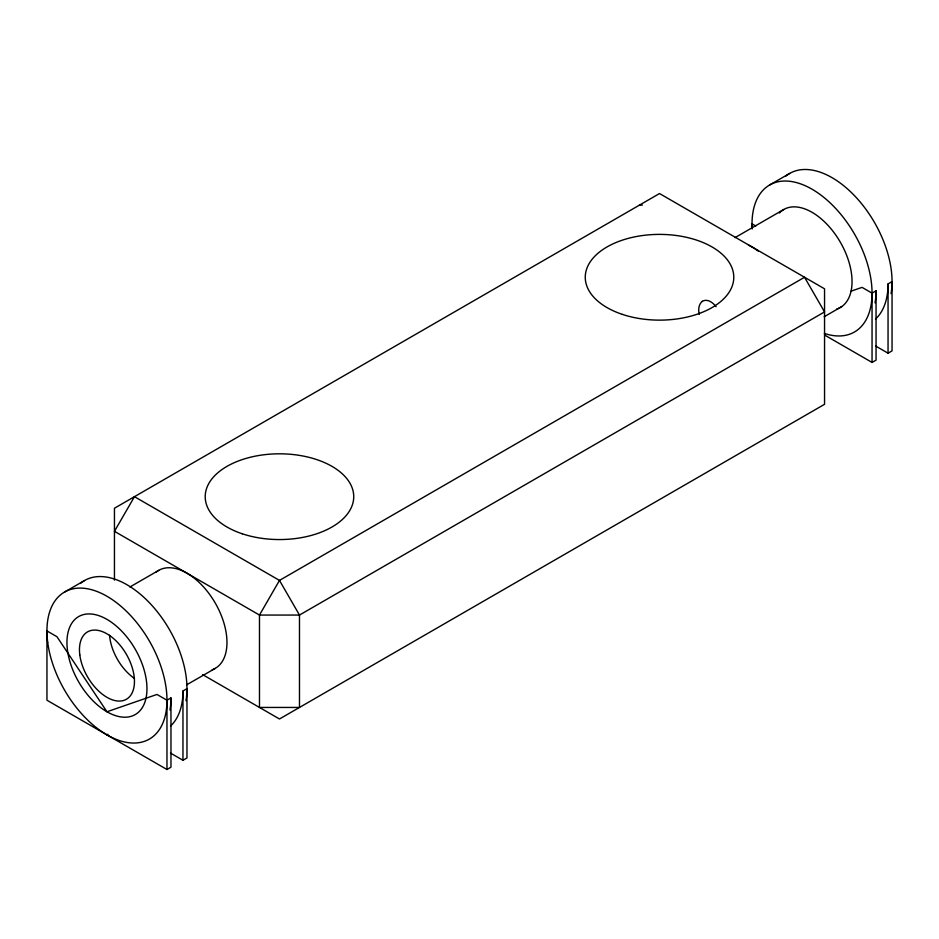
<?xml version="1.0" encoding="UTF-8"?>
<svg xmlns="http://www.w3.org/2000/svg" width="939" height="939" viewBox="0 0 939 939"><rect width="100%" height="100%" fill="white"/><g stroke="black" fill="none" stroke-linecap="round" stroke-linejoin="round"><path stroke-width="1.41" d="M824.196 316.748L841.743 306.584M64.521 592.086L84.533 580.537M769.604 185.006L789.617 173.457M129.922 586.992L158.679 570.384M735.002 237.649L783.748 209.503M106.952 734.861L107.962 734.286M166.966 700.224L170.968 697.912L170.968 767.198L166.966 769.511L46.95 700.224L46.95 630.926L56.95 636.701L106.952 711.774L156.966 694.449L166.966 700.224L166.966 769.511M170.499 726.058A84.862 48.992 60 0 0 182.964 690.987L186.967 688.674L186.967 757.961L182.964 760.273L170.464 753.055M851.074 291.172L862.049 287.369L872.049 293.144L876.052 290.832L876.052 360.13L872.049 362.431L824.548 335.012M875.582 318.99A84.862 48.992 60 0 0 888.048 283.907L892.05 281.594L892.05 350.881L888.048 353.193L875.547 345.975M186.579 684.883L215.254 668.38M639.518 205.089L642.382 205.089M755.789 226.017L752.033 223.858L752.033 228.189M202.554 674.578L279.482 718.992L824.548 404.298L824.548 288.813L659.518 193.54L114.452 508.234L114.452 580.091M888.048 283.907L888.048 353.193M872.049 293.144L872.049 362.431M182.964 690.987L182.964 760.273M752.186 228.928A84.862 48.992 60 0 1 805.04 185.64A84.862 48.992 60 0 1 871.263 281.524A84.862 48.992 60 0 1 824.372 333.427M785.462 176.379A84.862 48.992 60 0 1 857.19 198.563A84.862 48.992 60 0 1 891.052 293.625M876.052 290.832A84.862 48.992 60 0 1 875.042 302.863M779.323 213.024A56.575 32.665 60 0 1 839.642 241.006A56.575 32.665 60 0 1 836.602 309.142M80.378 583.459A84.862 48.992 60 0 1 152.106 605.632A84.862 48.992 60 0 1 185.969 700.705M134.488 678.451A38.898 22.454 60 0 1 109.57 635.292M170.968 697.912A84.862 48.992 60 0 1 169.959 709.943M155.909 572.332A56.575 32.665 60 0 1 215.254 603.049A56.575 32.665 60 0 1 212.179 669.8M748.442 245.067A56.575 32.665 60 0 1 758.395 251.218M702.419 301.313A17.548 10.564 68.6 0 1 716.07 306.701M699.215 314.389A17.548 11.773 57.8 0 1 702.384 301.278M134.465 496.684L114.452 531.321L259.481 615.057L299.482 615.057L824.548 311.912L804.535 277.263L279.482 580.408L259.481 615.057L259.481 707.443L299.482 707.443L299.482 615.057L279.482 580.408L134.465 496.684M622.393 314.389A74.251 42.865 0 0 0 733.782 277.263A74.251 42.865 0 0 0 622.393 240.138A74.251 42.865 0 0 0 622.393 314.389M242.344 533.81A74.251 42.865 0 0 0 353.733 496.684A74.251 42.865 0 0 0 242.344 459.558A74.251 42.865 0 0 0 242.344 533.81M47.701 642.288A84.862 48.992 60 0 0 144.782 741.211A84.862 48.992 60 0 0 128.397 613.226A84.862 48.992 60 0 0 47.701 642.288M79.803 654.906A38.898 22.454 60 0 0 124.288 700.236A38.898 22.454 60 0 0 116.776 641.583A38.898 22.454 60 0 0 79.803 654.906M67.96 653.38A56.575 32.665 60 0 0 134.195 715.131A56.575 32.665 60 0 0 118.713 628.203A56.575 32.665 60 0 0 67.96 653.38"/></g></svg>
